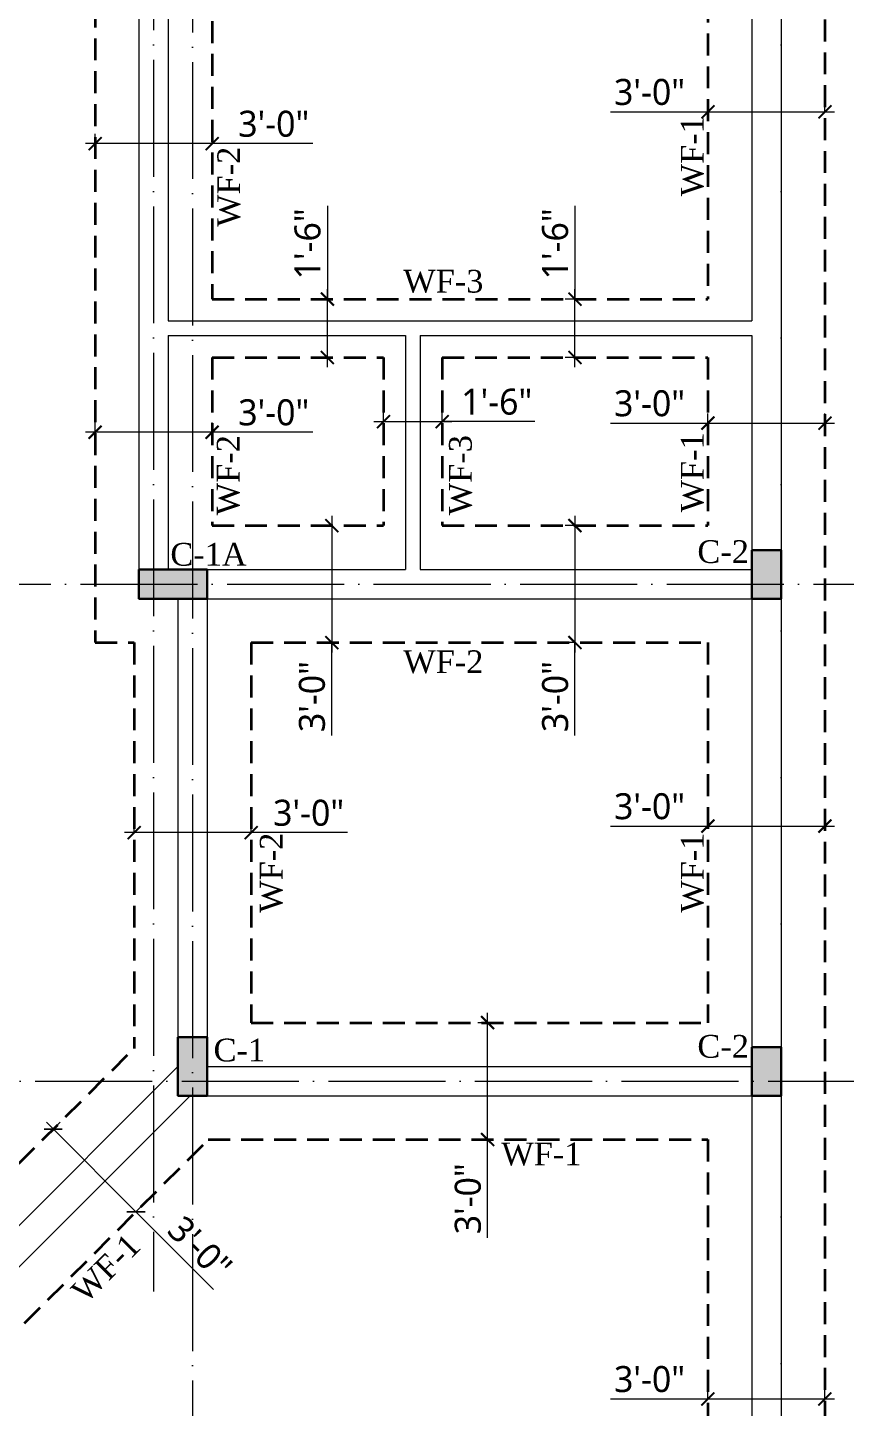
# Model space of a CAD drawing. Header units: inches. Extents: x 77090 to 90659, y -228139 to -226123.
# Drawn here: x 80127.6 to 80379.1, y -227432.6 to -227007.8 of the extents above; entities that cross this region are included whole.
import ezdxf

# ---------------------------------------------------------------- set-up
doc = ezdxf.new("R2010")
doc.units = ezdxf.units.IN
doc.header["$LTSCALE"] = 15
doc.header["$MEASUREMENT"] = 0
doc.header["$PDMODE"] = 66
doc.linetypes.add('ACAD_ISO04W100', pattern=[30, 24, -3, 0, -3])
doc.linetypes.add('DASHED', pattern=[0.75, 0.5, -0.25])
doc.layers.get('0').update_dxf_attribs({"lineweight": 25})
doc.layers.get('Defpoints').update_dxf_attribs({"lineweight": 25})
for name, color, linetype, lineweight in [('GRID', 8, 'Continuous', 13), ('HACH', 8, 'Continuous', 13), ('level', 7, 'Continuous', 13), ('S', 6, 'Continuous', 30), ('TEXTS', 41, 'Continuous', 13), ('wall', 240, 'Continuous', 13)]:
    doc.layers.add(name, color=color, linetype=linetype, lineweight=lineweight)
doc.styles.add('ADE', font='', dxfattribs={"height": 6})
doc.styles.get("Standard").update_dxf_attribs({"font": 'trebuc.ttf'})
doc.styles.get('ADE').set_extended_font_data('Arial Rounded MT Bold')
doc.dimstyles.new('TARIQ', dxfattribs={"dimtxt": 6, "dimasz": 6, "dimexe": 6, "dimexo": 6, "dimgap": 2, "dimtad": 1, "dimdec": 1, "dimzin": 3, "dimdsep": 46, "dimlunit": 4, "dimtxsty": 'Standard', "dimblk": 'ARCHTICK', "dimcen": 0.09375, "dimdle": 6, "dimclrd": 256, "dimclre": 256, "dimclrt": 3, "dimadec": 1, "dimazin": 0, "dimtfac": 1, "dimtdec": 1, "dimtofl": 0, "dimtmove": 1, "dimatfit": 3, "dimldrblk": 'ARCHTICK', "dimfxl": 0, "dimfrac": 1, "dimtolj": 1, "dimtzin": 0, "dimlwd": -1, "dimlwe": -1, "dimarcsym": 0})

# ---------------------------------------------------------------- blocks, each defined once
blk = doc.blocks.new('_ArchTick')
at = {"color": 0, "linetype": 'ByBlock', "lineweight": 5, "const_width": 0.15}
blk.add_lwpolyline([(-0.5, -0.5), (0.5, 0.5)], dxfattribs=at)
blk = doc.blocks.new('*D156')
at = {"layer": 'Defpoints', "color": 0, "ltscale": 10}
for p in [(80336.83, -227033.74), (80372.83, -227033.74), (80372.83, -227033.74)]:
    blk.add_point(p, dxfattribs=at)
at = {"layer": 'HACH', "ltscale": 10}
for p, q in [((80306.91, -227033.74), (80336.83, -227033.74)), ((80333.83, -227033.74), (80375.83, -227033.74)), ((80336.83, -227033.74), (80336.83, -227030.74)), ((80372.83, -227033.74), (80372.83, -227030.74))]:
    blk.add_line(p, q, dxfattribs=at)
at = {"layer": 'HACH', "ltscale": 10, "xscale": 4, "yscale": 4, "zscale": 4, "rotation": 180}
blk.add_blockref('_ArchTick', (80336.83, -227033.74), dxfattribs=at)
at = {"layer": 'HACH', "ltscale": 10, "xscale": 4, "yscale": 4, "zscale": 4}
blk.add_blockref('_ArchTick', (80372.83, -227033.74), dxfattribs=at)
at = {"layer": 'HACH', "color": 3, "ltscale": 10, "insert": (80318.89, -227027.67), "char_height": 8, "attachment_point": 5}
blk.add_mtext('\\A1;3\'-0"', dxfattribs=at)
blk = doc.blocks.new('*D202')
at = {"layer": 'Defpoints', "color": 0, "ltscale": 10}
for p in [(80295.95, -227091.37), (80295.95, -227091.37), (80295.95, -227109.37)]:
    blk.add_point(p, dxfattribs=at)
at = {"layer": 'HACH', "ltscale": 10}
for p, q in [((80295.95, -227062.64), (80295.95, -227091.37)), ((80295.95, -227112.37), (80295.95, -227088.37)), ((80295.95, -227091.37), (80292.95, -227091.37)), ((80295.95, -227109.37), (80292.95, -227109.37))]:
    blk.add_line(p, q, dxfattribs=at)
at = {"layer": 'HACH', "ltscale": 10, "xscale": 4, "yscale": 4, "zscale": 4}
for p, rotation in [((80295.95, -227091.37), 90), ((80295.95, -227109.37), 270)]:
    blk.add_blockref('_ArchTick', p, dxfattribs=dict(at, rotation=rotation))
at = {"layer": 'HACH', "color": 3, "ltscale": 10, "insert": (80289.87, -227074.38), "char_height": 8, "attachment_point": 5, "rotation": 90}
blk.add_mtext('\\A1;1\'-6"', dxfattribs=at)
blk = doc.blocks.new('*D157')
at = {"layer": 'Defpoints', "color": 0, "ltscale": 10}
for p in [(80219.8, -227091.37), (80219.8, -227091.37), (80219.8, -227109.37)]:
    blk.add_point(p, dxfattribs=at)
at = {"layer": 'HACH', "ltscale": 10}
for p, q in [((80219.8, -227062.64), (80219.8, -227091.37)), ((80219.8, -227112.37), (80219.8, -227088.37)), ((80219.8, -227091.37), (80216.8, -227091.37)), ((80219.8, -227109.37), (80216.8, -227109.37))]:
    blk.add_line(p, q, dxfattribs=at)
at = {"layer": 'HACH', "ltscale": 10, "xscale": 4, "yscale": 4, "zscale": 4}
for p, rotation in [((80219.8, -227091.37), 90), ((80219.8, -227109.37), 270)]:
    blk.add_blockref('_ArchTick', p, dxfattribs=dict(at, rotation=rotation))
at = {"layer": 'HACH', "color": 3, "ltscale": 10, "insert": (80213.72, -227074.38), "char_height": 8, "attachment_point": 5, "rotation": 90}
blk.add_mtext('\\A1;1\'-6"', dxfattribs=at)
blk = doc.blocks.new('*D158')
at = {"layer": 'Defpoints', "color": 0, "ltscale": 10}
for p in [(80237.08, -227129.1), (80255.08, -227129.1), (80255.08, -227129.1)]:
    blk.add_point(p, dxfattribs=at)
at = {"layer": 'HACH', "ltscale": 10}
for p, q in [((80237.08, -227129.1), (80237.08, -227126.1)), ((80255.08, -227129.1), (80255.08, -227126.1)), ((80234.08, -227129.1), (80258.08, -227129.1)), ((80283.62, -227129.1), (80255.08, -227129.1))]:
    blk.add_line(p, q, dxfattribs=at)
at = {"layer": 'HACH', "ltscale": 10, "xscale": 4, "yscale": 4, "zscale": 4, "rotation": 180}
blk.add_blockref('_ArchTick', (80237.08, -227129.1), dxfattribs=at)
at = {"layer": 'HACH', "ltscale": 10, "xscale": 4, "yscale": 4, "zscale": 4}
blk.add_blockref('_ArchTick', (80255.08, -227129.1), dxfattribs=at)
at = {"layer": 'HACH', "color": 3, "ltscale": 10, "insert": (80271.89, -227123.01), "char_height": 8, "attachment_point": 5}
blk.add_mtext('\\A1;1\'-6"', dxfattribs=at)
blk = doc.blocks.new('*D159')
at = {"layer": 'Defpoints', "color": 0, "ltscale": 10}
for p in [(80336.83, -227129.57), (80372.83, -227129.57), (80372.83, -227129.57)]:
    blk.add_point(p, dxfattribs=at)
at = {"layer": 'HACH', "ltscale": 10}
for p, q in [((80336.83, -227129.57), (80336.83, -227126.57)), ((80372.83, -227129.57), (80372.83, -227126.57)), ((80306.91, -227129.57), (80336.83, -227129.57)), ((80333.83, -227129.57), (80375.83, -227129.57))]:
    blk.add_line(p, q, dxfattribs=at)
at = {"layer": 'HACH', "ltscale": 10, "xscale": 4, "yscale": 4, "zscale": 4, "rotation": 180}
blk.add_blockref('_ArchTick', (80336.83, -227129.57), dxfattribs=at)
at = {"layer": 'HACH', "ltscale": 10, "xscale": 4, "yscale": 4, "zscale": 4}
blk.add_blockref('_ArchTick', (80372.83, -227129.57), dxfattribs=at)
at = {"layer": 'HACH', "color": 3, "ltscale": 10, "insert": (80318.89, -227123.5), "char_height": 8, "attachment_point": 5}
blk.add_mtext('\\A1;3\'-0"', dxfattribs=at)
blk = doc.blocks.new('*D160')
at = {"layer": 'Defpoints', "color": 0, "ltscale": 10}
for p in [(80336.83, -227253.61), (80372.83, -227253.61), (80372.83, -227253.61)]:
    blk.add_point(p, dxfattribs=at)
at = {"layer": 'HACH', "ltscale": 10}
for p, q in [((80336.83, -227253.61), (80336.83, -227250.61)), ((80372.83, -227253.61), (80372.83, -227250.61)), ((80306.91, -227253.61), (80336.83, -227253.61)), ((80333.83, -227253.61), (80375.83, -227253.61))]:
    blk.add_line(p, q, dxfattribs=at)
at = {"layer": 'HACH', "ltscale": 10, "xscale": 4, "yscale": 4, "zscale": 4, "rotation": 180}
blk.add_blockref('_ArchTick', (80336.83, -227253.61), dxfattribs=at)
at = {"layer": 'HACH', "ltscale": 10, "xscale": 4, "yscale": 4, "zscale": 4}
blk.add_blockref('_ArchTick', (80372.83, -227253.61), dxfattribs=at)
at = {"layer": 'HACH', "color": 3, "ltscale": 10, "insert": (80318.89, -227247.54), "char_height": 8, "attachment_point": 5}
blk.add_mtext('\\A1;3\'-0"', dxfattribs=at)
blk = doc.blocks.new('*D161')
at = {"layer": 'Defpoints', "color": 0, "ltscale": 10}
for p in [(80336.83, -227429.95), (80372.83, -227429.95), (80372.83, -227429.95)]:
    blk.add_point(p, dxfattribs=at)
at = {"layer": 'HACH', "ltscale": 10}
for p, q in [((80336.83, -227429.95), (80336.83, -227426.95)), ((80372.83, -227429.95), (80372.83, -227426.95)), ((80306.91, -227429.95), (80336.83, -227429.95)), ((80333.83, -227429.95), (80375.83, -227429.95))]:
    blk.add_line(p, q, dxfattribs=at)
at = {"layer": 'HACH', "ltscale": 10, "xscale": 4, "yscale": 4, "zscale": 4, "rotation": 180}
blk.add_blockref('_ArchTick', (80336.83, -227429.95), dxfattribs=at)
at = {"layer": 'HACH', "ltscale": 10, "xscale": 4, "yscale": 4, "zscale": 4}
blk.add_blockref('_ArchTick', (80372.83, -227429.95), dxfattribs=at)
at = {"layer": 'HACH', "color": 3, "ltscale": 10, "insert": (80318.89, -227423.88), "char_height": 8, "attachment_point": 5}
blk.add_mtext('\\A1;3\'-0"', dxfattribs=at)
blk = doc.blocks.new('*D204')
at = {"layer": 'Defpoints', "color": 0, "ltscale": 10}
for p in [(80135.45, -227346.9), (80160.91, -227372.35), (80160.91, -227372.35)]:
    blk.add_point(p, dxfattribs=at)
at = {"layer": 'HACH', "ltscale": 10}
for p, q in [((80133.33, -227344.78), (80163.03, -227374.48)), ((80135.45, -227346.9), (80137.58, -227344.78)), ((80160.91, -227372.35), (80163.03, -227370.23)), ((80184.79, -227396.24), (80160.91, -227372.35))]:
    blk.add_line(p, q, dxfattribs=at)
at = {"layer": 'HACH', "ltscale": 10, "xscale": 4, "yscale": 4, "zscale": 4}
for p, rotation in [((80135.45, -227346.9), 134.9999999999672), ((80160.91, -227372.35), 314.9999999999673)]:
    blk.add_blockref('_ArchTick', p, dxfattribs=dict(at, rotation=rotation))
at = {"layer": 'HACH', "color": 3, "ltscale": 10, "insert": (80180.61, -227383.47), "char_height": 8, "attachment_point": 5, "rotation": 315}
blk.add_mtext('\\A1;3\'-0"', dxfattribs=at)
blk = doc.blocks.new('*D206')
at = {"layer": 'Defpoints', "color": 0, "ltscale": 10}
for p in [(80269.09, -227314.12), (80269.09, -227314.12), (80269.09, -227350.12)]:
    blk.add_point(p, dxfattribs=at)
at = {"layer": 'HACH', "ltscale": 10}
for p, q in [((80269.09, -227314.12), (80266.09, -227314.12)), ((80269.09, -227353.12), (80269.09, -227311.12)), ((80269.09, -227350.12), (80266.09, -227350.12)), ((80269.09, -227380.32), (80269.09, -227350.12))]:
    blk.add_line(p, q, dxfattribs=at)
at = {"layer": 'HACH', "ltscale": 10, "xscale": 4, "yscale": 4, "zscale": 4}
for p, rotation in [((80269.09, -227314.12), 90), ((80269.09, -227350.12), 270)]:
    blk.add_blockref('_ArchTick', p, dxfattribs=dict(at, rotation=rotation))
at = {"layer": 'HACH', "color": 3, "ltscale": 10, "insert": (80263.02, -227368.34), "char_height": 8, "attachment_point": 5, "rotation": 90}
blk.add_mtext('\\A1;3\'-0"', dxfattribs=at)
blk = doc.blocks.new('*D207')
at = {"layer": 'Defpoints', "color": 0, "ltscale": 10}
for p in [(80160.33, -227255.62), (80160.33, -227255.62), (80196.33, -227255.62)]:
    blk.add_point(p, dxfattribs=at)
at = {"layer": 'HACH', "ltscale": 10}
for p, q in [((80199.33, -227255.62), (80157.33, -227255.62)), ((80160.33, -227255.62), (80160.33, -227252.62)), ((80196.33, -227255.62), (80196.33, -227252.62)), ((80226, -227255.62), (80196.33, -227255.62))]:
    blk.add_line(p, q, dxfattribs=at)
at = {"layer": 'HACH', "ltscale": 10, "xscale": 4, "yscale": 4, "zscale": 4, "rotation": 180}
blk.add_blockref('_ArchTick', (80160.33, -227255.62), dxfattribs=at)
at = {"layer": 'HACH', "ltscale": 10, "xscale": 4, "yscale": 4, "zscale": 4}
blk.add_blockref('_ArchTick', (80196.33, -227255.62), dxfattribs=at)
at = {"layer": 'HACH', "color": 3, "ltscale": 10, "insert": (80214.02, -227249.55), "char_height": 8, "attachment_point": 5}
blk.add_mtext('\\A1;3\'-0"', dxfattribs=at)
blk = doc.blocks.new('*D208')
at = {"layer": 'Defpoints', "color": 0, "ltscale": 10}
for p in [(80295.95, -227161.12), (80295.95, -227197.12), (80295.95, -227197.12)]:
    blk.add_point(p, dxfattribs=at)
at = {"layer": 'HACH', "ltscale": 10}
for p, q in [((80295.95, -227161.12), (80292.95, -227161.12)), ((80295.95, -227158.12), (80295.95, -227200.12)), ((80295.95, -227197.12), (80292.95, -227197.12)), ((80295.95, -227225.72), (80295.95, -227197.12))]:
    blk.add_line(p, q, dxfattribs=at)
at = {"layer": 'HACH', "ltscale": 10, "xscale": 4, "yscale": 4, "zscale": 4}
for p, rotation in [((80295.95, -227161.12), 90), ((80295.95, -227197.12), 270)]:
    blk.add_blockref('_ArchTick', p, dxfattribs=dict(at, rotation=rotation))
at = {"layer": 'HACH', "color": 3, "ltscale": 10, "insert": (80289.88, -227213.74), "char_height": 8, "attachment_point": 5, "rotation": 90}
blk.add_mtext('\\A1;3\'-0"', dxfattribs=at)
blk = doc.blocks.new('*D162')
at = {"layer": 'Defpoints', "color": 0, "ltscale": 10}
for p in [(80221.14, -227161.12), (80221.14, -227197.12), (80221.14, -227197.12)]:
    blk.add_point(p, dxfattribs=at)
at = {"layer": 'HACH', "ltscale": 10}
for p, q in [((80221.14, -227161.12), (80218.14, -227161.12)), ((80221.14, -227158.12), (80221.14, -227200.12)), ((80221.14, -227197.12), (80218.14, -227197.12)), ((80221.14, -227225.72), (80221.14, -227197.12))]:
    blk.add_line(p, q, dxfattribs=at)
at = {"layer": 'HACH', "ltscale": 10, "xscale": 4, "yscale": 4, "zscale": 4}
for p, rotation in [((80221.14, -227161.12), 90), ((80221.14, -227197.12), 270)]:
    blk.add_blockref('_ArchTick', p, dxfattribs=dict(at, rotation=rotation))
at = {"layer": 'HACH', "color": 3, "ltscale": 10, "insert": (80215.07, -227213.74), "char_height": 8, "attachment_point": 5, "rotation": 90}
blk.add_mtext('\\A1;3\'-0"', dxfattribs=at)
blk = doc.blocks.new('*D209')
at = {"layer": 'Defpoints', "color": 0, "ltscale": 10}
for p in [(80148.33, -227043.52), (80148.33, -227043.52), (80184.33, -227043.52)]:
    blk.add_point(p, dxfattribs=at)
at = {"layer": 'HACH', "ltscale": 10}
for p, q in [((80148.33, -227043.52), (80148.33, -227040.52)), ((80184.33, -227043.52), (80184.33, -227040.52)), ((80187.33, -227043.52), (80145.33, -227043.52)), ((80215.26, -227043.52), (80184.33, -227043.52))]:
    blk.add_line(p, q, dxfattribs=at)
at = {"layer": 'HACH', "ltscale": 10, "xscale": 4, "yscale": 4, "zscale": 4, "rotation": 180}
blk.add_blockref('_ArchTick', (80148.33, -227043.52), dxfattribs=at)
at = {"layer": 'HACH', "ltscale": 10, "xscale": 4, "yscale": 4, "zscale": 4}
blk.add_blockref('_ArchTick', (80184.33, -227043.52), dxfattribs=at)
at = {"layer": 'HACH', "color": 3, "ltscale": 10, "insert": (80203.29, -227037.45), "char_height": 8, "attachment_point": 5}
blk.add_mtext('\\A1;3\'-0"', dxfattribs=at)
blk = doc.blocks.new('*D163')
at = {"layer": 'Defpoints', "color": 0, "ltscale": 10}
for p in [(80148.33, -227132.36), (80148.33, -227132.36), (80184.33, -227132.36)]:
    blk.add_point(p, dxfattribs=at)
at = {"layer": 'HACH', "ltscale": 10}
for p, q in [((80187.33, -227132.36), (80145.33, -227132.36)), ((80148.33, -227132.36), (80148.33, -227129.36)), ((80184.33, -227132.36), (80184.33, -227129.36)), ((80215.26, -227132.36), (80184.33, -227132.36))]:
    blk.add_line(p, q, dxfattribs=at)
at = {"layer": 'HACH', "ltscale": 10, "xscale": 4, "yscale": 4, "zscale": 4, "rotation": 180}
blk.add_blockref('_ArchTick', (80148.33, -227132.36), dxfattribs=at)
at = {"layer": 'HACH', "ltscale": 10, "xscale": 4, "yscale": 4, "zscale": 4}
blk.add_blockref('_ArchTick', (80184.33, -227132.36), dxfattribs=at)
at = {"layer": 'HACH', "color": 3, "ltscale": 10, "insert": (80203.29, -227126.29), "char_height": 8, "attachment_point": 5}
blk.add_mtext('\\A1;3\'-0"', dxfattribs=at)

msp = doc.modelspace()

# ---------------------------------------------------------------- hatches: boundary and pattern name
at = {"layer": 'HACH', "ltscale": 10}
for points in [[(80359.33, -227168.62), (80350.33, -227168.62), (80350.33, -227183.62), (80359.33, -227183.62)], [(80182.83, -227174.62), (80161.83, -227174.62), (80161.83, -227183.62), (80182.83, -227183.62)], [(80182.83, -227336.62), (80182.83, -227318.62), (80173.83, -227318.62), (80173.83, -227336.62)], [(80359.33, -227321.62), (80350.33, -227321.62), (80350.33, -227336.62), (80359.33, -227336.62)]]:
    msp.add_hatch(color=256, dxfattribs=at).paths.add_polyline_path(points)

# ---------------------------------------------------------------- linework, layer by layer
at = {"layer": 'GRID', "linetype": 'ACAD_ISO04W100', "ltscale": 0.1}
for p, q in [((80166.33, -226566.73), (80166.33, -227396.86)), ((80359.33, -226566.73), (80359.33, -227716.13)), ((80178.33, -226928.2), (80178.33, -227716.13)), ((79783.02, -227179.12), (80444.16, -227179.12)), ((80084.79, -227332.12), (80444.16, -227332.12))]:
    msp.add_line(p, q, dxfattribs=at)
at = {"layer": 'level', "linetype": 'DASHED', "lineweight": 35, "ltscale": 0.9}
for p, q in [((80372.83, -226691.42), (80372.83, -227521.12)), ((80336.83, -226948.87), (80336.83, -227091.37)), ((80148.33, -226980.75), (80148.33, -227197.12)), ((80184.33, -226995.67), (80184.33, -227091.37)), ((80184.33, -227091.37), (80336.83, -227091.37)), ((80184.33, -227109.37), (80237.08, -227109.37)), ((80184.33, -227109.37), (80184.33, -227161.12)), ((80237.08, -227109.37), (80237.08, -227161.12)), ((80255.08, -227109.37), (80336.83, -227109.37)), ((80255.08, -227109.37), (80255.08, -227161.12)), ((80336.83, -227109.37), (80336.83, -227161.12)), ((80184.33, -227161.12), (80237.08, -227161.12)), ((80255.08, -227161.12), (80336.83, -227161.12)), ((80148.33, -227197.12), (80160.33, -227197.12)), ((80160.33, -227197.12), (80160.33, -227322.03)), ((80196.33, -227197.12), (80336.83, -227197.12)), ((80196.33, -227197.12), (80196.33, -227314.12)), ((80336.83, -227197.12), (80336.83, -227314.12)), ((80196.33, -227314.12), (80336.83, -227314.12)), ((80110.58, -227371.77), (80160.33, -227322.03)), ((80112.33, -227420.94), (80183.15, -227350.12)), ((80183.15, -227350.12), (80336.83, -227350.12)), ((80336.83, -227350.12), (80336.83, -227485.12))]:
    msp.add_line(p, q, dxfattribs=at)
at = {"layer": 'S'}
for points in [[(80350.33, -227168.62), (80359.33, -227168.62), (80359.33, -227183.62), (80350.33, -227183.62)], [(80182.83, -227183.62), (80161.83, -227183.62), (80161.83, -227174.62), (80182.83, -227174.62)], [(80182.83, -227318.62), (80182.83, -227336.62), (80173.83, -227336.62), (80173.83, -227318.62)], [(80350.33, -227321.62), (80359.33, -227321.62), (80359.33, -227336.62), (80350.33, -227336.62)]]:
    msp.add_lwpolyline(points, close=True, dxfattribs=at)
at = {"layer": 'wall'}
for p, q in [((80359.33, -226667.62), (80359.33, -227507.62)), ((80350.33, -226942.12), (80350.33, -227098.12)), ((80161.83, -226986.35), (80161.83, -227183.62)), ((80170.83, -226990.07), (80170.83, -227098.12)), ((80170.83, -227098.12), (80350.33, -227098.12)), ((80170.83, -227102.62), (80243.83, -227102.62)), ((80170.83, -227102.62), (80170.83, -227174.62)), ((80243.83, -227102.62), (80243.83, -227174.62)), ((80248.33, -227102.62), (80350.33, -227102.62)), ((80248.33, -227102.62), (80248.33, -227174.62)), ((80350.33, -227102.62), (80350.33, -227174.62)), ((80170.83, -227174.62), (80243.83, -227174.62)), ((80248.33, -227174.62), (80350.33, -227174.62)), ((80161.83, -227183.62), (80173.83, -227183.62)), ((80173.83, -227183.62), (80173.83, -227327.62)), ((80182.83, -227183.62), (80350.33, -227183.62)), ((80182.83, -227183.62), (80182.83, -227327.62)), ((80350.33, -227183.62), (80350.33, -227327.62)), ((80110.58, -227390.86), (80173.83, -227327.62)), ((80182.83, -227327.62), (80350.33, -227327.62)), ((80098.83, -227415.35), (80177.55, -227336.62)), ((80177.55, -227336.62), (80350.33, -227336.62)), ((80350.33, -227336.62), (80350.33, -227498.62))]:
    msp.add_line(p, q, dxfattribs=at)

# ---------------------------------------------------------------- texts
at = {"layer": 'TEXTS', "linetype": 'ByBlock', "char_height": 7, "width": 2031.6666, "attachment_point": 1, "style": 'ADE'}
for s, insert, rotation in [('{\\fTimes New Roman Baltic|b0|i0|c0|p18;WF-1}', (80328.52, -227059.73), 90), ('{\\fTimes New Roman Baltic|b0|i0|c0|p18;WF-2}', (80185.93, -227069.14), 90), ('{\\fTimes New Roman Baltic|b0|i0|c0|p18;WF-2}', (80185.76, -227157.91), 90), ('{\\fTimes New Roman Baltic|b0|i0|c0|p18;WF-3}', (80257.18, -227157.91), 90), ('{\\fTimes New Roman Baltic|b0|i0|c0|p18;WF-1}', (80328.52, -227157.06), 90), ('{\\fTimes New Roman Baltic|b0|i0|c0|p18;WF-2}', (80199, -227280.29), 90), ('{\\fTimes New Roman Baltic|b0|i0|c0|p18;WF-1}', (80328.52, -227280.29), 90), ('{\\fTimes New Roman Baltic|b0|i0|c0|p18;WF-1}', (80140.44, -227395.92), 45)]:
    msp.add_mtext(s, dxfattribs=dict(at, insert=insert, rotation=rotation))
for s, insert in [('{\\fTimes New Roman Baltic|b0|i0|c0|p18;WF-3}', (80243.11, -227082.37)), ('{\\fTimes New Roman Baltic|b0|i0|c0|p18; C-1A}', (80168.84, -227166.44)), ('{\\fTimes New Roman Baltic|b0|i0|c0|p18; C-2}', (80330.96, -227165.61)), ('{\\fTimes New Roman Baltic|b0|i0|c0|p18;WF-2}', (80243.11, -227199.5)), ('{\\fTimes New Roman Baltic|b0|i0|c0|p18; C-1}', (80182.13, -227319.04)), ('{\\fTimes New Roman Baltic|b0|i0|c0|p18; C-2}', (80330.96, -227317.9)), ('{\\fTimes New Roman Baltic|b0|i0|c0|p18;WF-1}', (80273.29, -227351.04))]:
    msp.add_mtext(s, dxfattribs=dict(at, insert=insert))

# ---------------------------------------------------------------- dimensions: what is measured, and where the dimension line sits
at = {"layer": 'HACH', "ltscale": 10}
for base, p1, p2, picture, middle in [((80372.83, -227033.74), (80336.83, -227033.74), (80372.83, -227033.74), '*D156', (80318.89, -227027.67)), ((80148.33, -227043.52), (80184.33, -227043.52), (80148.33, -227043.52), '*D209', (80203.29, -227037.45)), ((80255.08, -227129.1), (80237.08, -227129.1), (80255.08, -227129.1), '*D158', (80271.89, -227131)), ((80372.83, -227129.57), (80336.83, -227129.57), (80372.83, -227129.57), '*D159', (80318.89, -227123.5)), ((80148.33, -227132.36), (80184.33, -227132.36), (80148.33, -227132.36), '*D163', (80203.29, -227126.29)), ((80372.83, -227253.61), (80336.83, -227253.61), (80372.83, -227253.61), '*D160', (80318.89, -227247.54)), ((80160.33, -227255.62), (80196.33, -227255.62), (80160.33, -227255.62), '*D207', (80214.02, -227257.87)), ((80372.83, -227429.95), (80336.83, -227429.95), (80372.83, -227429.95), '*D161', (80318.89, -227423.88))]:
    dim = msp.add_linear_dim(base=base, p1=p1, p2=p2, dimstyle='TARIQ', override={"dimtxt": 8, "dimasz": 4, "dimexe": 3, "dimexo": 3, "dimdle": 3, "dimfxl": 0.18, "dimfxlon": 1, "dimarcsym": 1}, dxfattribs=at)
    dim.commit()
    dim.dimension.update_dxf_attribs({"geometry": picture, "text_midpoint": middle, "dimtype": 128})
for base, p1, p2, angle, picture, middle, dimtype in [((80219.8, -227091.37), (80219.8, -227109.37), (80219.8, -227091.37), 90, '*D157', (80221.56, -227074.38), 128), ((80295.95, -227091.37), (80295.95, -227109.37), (80295.95, -227091.37), 90, '*D202', (80297.7, -227074.38), 128), ((80221.14, -227197.12), (80221.14, -227161.12), (80221.14, -227197.12), 90, '*D162', (80221.78, -227213.74), 128), ((80295.95, -227197.12), (80295.95, -227161.12), (80295.95, -227197.12), 90, '*D208', (80296.6, -227213.74), 128), ((80269.09, -227314.12), (80269.09, -227350.12), (80269.09, -227314.12), 90, '*D206', (80270.3, -227368.34), 128), ((80160.91, -227372.35), (80135.45, -227346.9), (80160.91, -227372.35), 315, '*D204', (80173.5, -227390.58), 129)]:
    dim = msp.add_linear_dim(base=base, p1=p1, p2=p2, angle=angle, dimstyle='TARIQ', override={"dimtxt": 8, "dimasz": 4, "dimexe": 3, "dimexo": 3, "dimdle": 3, "dimfxl": 0.18, "dimfxlon": 1, "dimarcsym": 1}, dxfattribs=at)
    dim.commit()
    dim.dimension.update_dxf_attribs({"geometry": picture, "text_midpoint": middle, "dimtype": dimtype})

doc.saveas('drawing.dxf')
